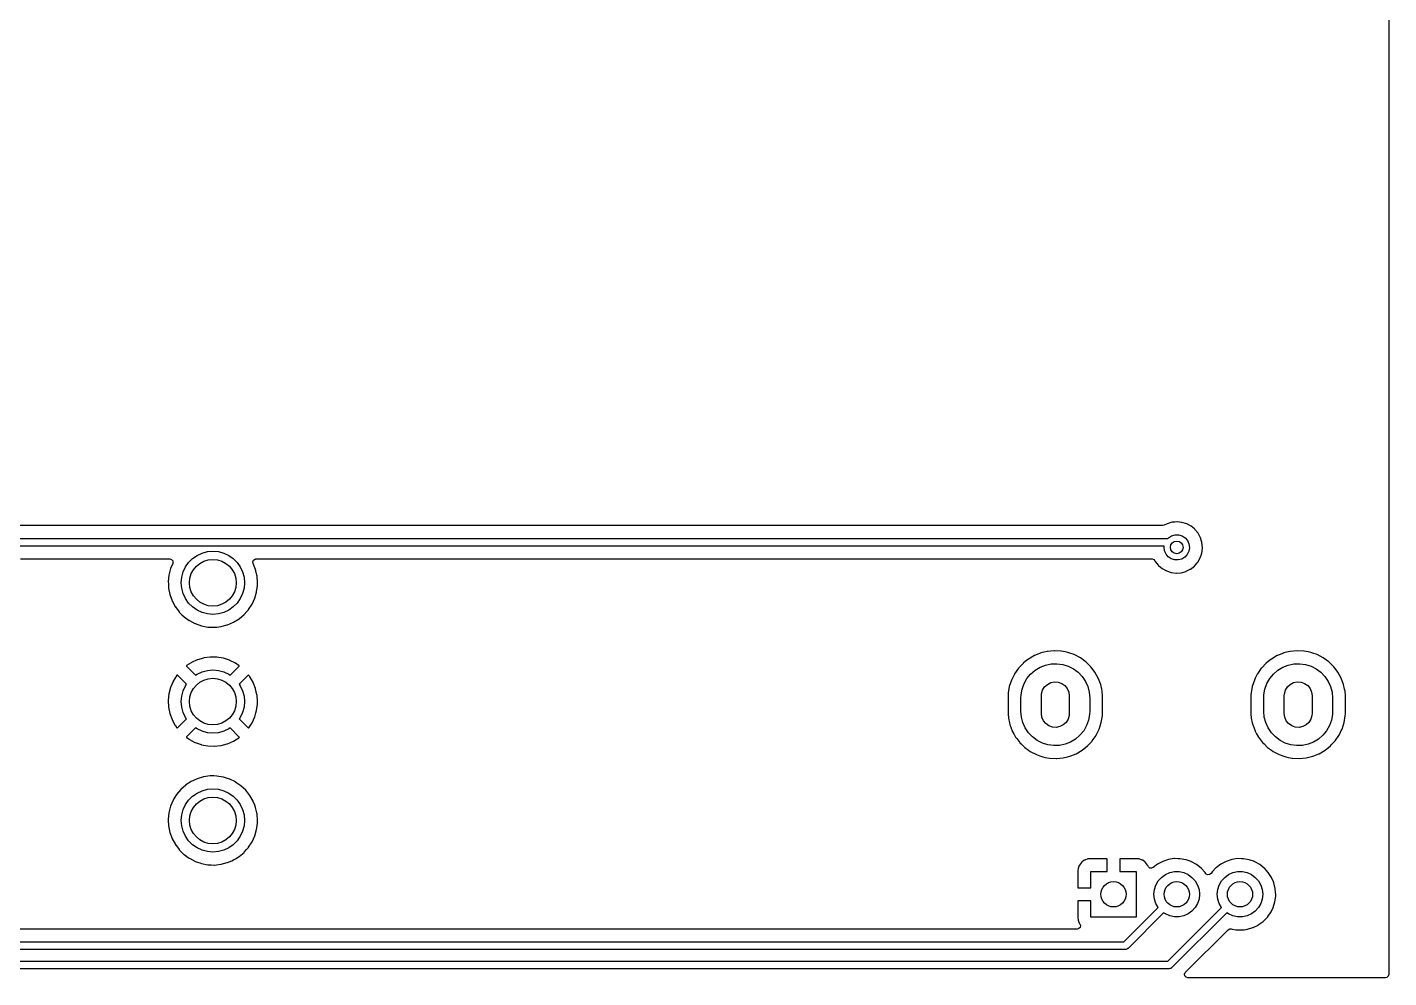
# Model space of a CAD drawing. Extents: x 64 to 233, y -134 to -59.
# Drawn here: x 179.4 to 233.2, y -134.1 to -96.5 of the extents above; entities that cross this region are included whole.
import ezdxf

# ---------------------------------------------------------------- set-up
doc = ezdxf.new("R2010")
doc.units = 0
doc.layers.add('BLACK', color=7, linetype='CONTINUOUS')

msp = doc.modelspace()

# ---------------------------------------------------------------- linework, layer by layer
at = {"layer": 'BLACK', "linetype": 'CONTINUOUS'}
for p, q in [((233.171, -59.0545), (233.171, -133.986)), ((224.231, -116.232), (178.848, -116.232)), ((224.289, -116.218), (224.231, -116.232)), ((224.405, -116.157), (224.289, -116.218)), ((224.41, -116.154), (224.405, -116.157)), ((224.452, -116.142), (224.41, -116.154)), ((224.594, -116.1), (224.452, -116.142)), ((224.6, -116.099), (224.594, -116.1)), ((224.594, -116.1), (224.594, -116.1)), ((224.606, -116.098), (224.6, -116.099)), ((224.715, -116.088), (224.606, -116.098)), ((224.606, -116.098), (224.606, -116.098)), ((224.797, -116.081), (224.715, -116.088)), ((224.803, -116.081), (224.797, -116.081)), ((224.988, -116.101), (224.803, -116.081)), ((224.803, -116.081), (224.803, -116.081)), ((224.994, -116.101), (224.988, -116.101)), ((224.988, -116.101), (224.988, -116.101)), ((225.183, -116.16), (224.994, -116.101)), ((225.357, -116.254), (225.183, -116.16)), ((178.766, -116.74), (224.442, -116.74)), ((224.442, -116.74), (224.466, -116.713)), ((224.466, -116.713), (224.586, -116.638)), ((224.586, -116.638), (224.722, -116.599)), ((224.722, -116.599), (224.864, -116.599)), ((224.864, -116.599), (225, -116.64)), ((225, -116.64), (225.119, -116.717)), ((225.119, -116.717), (225.211, -116.825)), ((225.361, -116.258), (225.357, -116.254)), ((225.487, -116.362), (225.361, -116.258)), ((225.361, -116.258), (225.361, -116.258)), ((225.509, -116.38), (225.487, -116.362)), ((225.513, -116.385), (225.509, -116.38)), ((225.536, -116.413), (225.513, -116.385)), ((225.513, -116.385), (225.513, -116.385)), ((225.634, -116.533), (225.536, -116.413)), ((225.727, -116.708), (225.634, -116.533)), ((225.755, -116.802), (225.727, -116.708)), ((224.297, -117.04), (178.828, -117.04)), ((186.065, -117.407), (186.262, -117.315)), ((186.262, -117.315), (186.473, -117.259)), ((186.473, -117.259), (186.69, -117.24)), ((186.69, -117.24), (186.907, -117.259)), ((186.907, -117.259), (187.118, -117.315)), ((187.118, -117.315), (187.315, -117.407)), ((224.29, -117.088), (224.297, -117.04)), ((224.308, -117.228), (224.29, -117.088)), ((224.366, -117.358), (224.308, -117.228)), ((225.266, -117.246), (225.205, -117.374)), ((225.211, -116.825), (225.27, -116.954)), ((225.29, -117.106), (225.266, -117.246)), ((225.27, -116.954), (225.29, -117.094)), ((225.29, -117.094), (225.29, -117.106)), ((225.716, -117.506), (225.778, -117.319)), ((225.781, -116.887), (225.755, -116.802)), ((225.778, -117.319), (225.803, -117.122)), ((225.784, -116.897), (225.781, -116.887)), ((225.803, -117.094), (225.784, -116.897)), ((225.803, -117.122), (225.803, -117.094)), ((179.09, -117.549), (184.988, -117.549)), ((184.988, -117.549), (185.056, -117.569)), ((185.104, -117.724), (185.018, -117.93)), ((185.056, -117.569), (185.103, -117.623)), ((185.103, -117.623), (185.113, -117.693)), ((185.113, -117.693), (185.104, -117.724)), ((185.607, -117.865), (185.732, -117.687)), ((185.732, -117.687), (185.887, -117.532)), ((185.887, -117.532), (186.065, -117.407)), ((187.315, -117.407), (187.493, -117.532)), ((187.493, -117.532), (187.648, -117.687)), ((187.648, -117.687), (187.773, -117.865)), ((188.269, -117.659), (188.298, -117.594)), ((188.28, -117.729), (188.269, -117.659)), ((188.282, -117.731), (188.28, -117.729)), ((188.283, -117.735), (188.282, -117.731)), ((188.373, -117.966), (188.283, -117.735)), ((188.283, -117.735), (188.283, -117.735)), ((188.298, -117.594), (188.357, -117.555)), ((188.357, -117.555), (188.394, -117.549)), ((188.394, -117.549), (223.813, -117.549)), ((223.813, -117.549), (223.881, -117.569)), ((223.881, -117.569), (223.925, -117.617)), ((223.925, -117.617), (223.938, -117.643)), ((223.938, -117.643), (224.061, -117.798)), ((224.061, -117.798), (224.066, -117.802)), ((224.066, -117.802), (224.066, -117.802)), ((224.066, -117.802), (224.142, -117.867)), ((224.457, -117.467), (224.366, -117.358)), ((224.575, -117.545), (224.457, -117.467)), ((224.71, -117.588), (224.575, -117.545)), ((224.852, -117.59), (224.71, -117.588)), ((224.989, -117.553), (224.852, -117.59)), ((225.109, -117.479), (224.989, -117.553)), ((225.205, -117.374), (225.109, -117.479)), ((225.333, -117.95), (225.489, -117.828)), ((225.489, -117.828), (225.6, -117.699)), ((225.6, -117.699), (225.614, -117.683)), ((225.614, -117.683), (225.618, -117.678)), ((225.614, -117.683), (225.614, -117.683)), ((225.618, -117.678), (225.716, -117.506)), ((184.953, -118.184), (184.927, -118.444)), ((185.018, -117.93), (184.953, -118.184)), ((185.44, -118.49), (185.459, -118.273)), ((185.459, -118.273), (185.515, -118.062)), ((185.515, -118.062), (185.607, -117.865)), ((187.773, -117.865), (187.865, -118.062)), ((187.865, -118.062), (187.921, -118.273)), ((187.921, -118.273), (187.94, -118.49)), ((188.376, -117.974), (188.373, -117.966)), ((188.387, -118.02), (188.376, -117.974)), ((188.425, -118.189), (188.387, -118.02)), ((188.434, -118.229), (188.425, -118.189)), ((188.434, -118.234), (188.434, -118.229)), ((188.453, -118.48), (188.434, -118.234)), ((188.434, -118.234), (188.434, -118.234)), ((224.142, -117.867), (224.212, -117.926)), ((224.212, -117.926), (224.384, -118.023)), ((224.384, -118.023), (224.572, -118.084)), ((224.572, -118.084), (224.769, -118.107)), ((224.769, -118.107), (224.775, -118.107)), ((224.775, -118.107), (224.96, -118.092)), ((224.775, -118.107), (224.775, -118.107)), ((224.96, -118.092), (224.96, -118.092)), ((224.96, -118.092), (224.966, -118.092)), ((224.966, -118.092), (225.156, -118.039)), ((225.156, -118.039), (225.162, -118.036)), ((225.162, -118.036), (225.327, -117.952)), ((225.162, -118.036), (225.162, -118.036)), ((225.327, -117.952), (225.333, -117.95)), ((225.327, -117.952), (225.327, -117.952)), ((184.927, -118.444), (184.927, -118.449)), ((184.927, -118.449), (184.927, -118.449)), ((184.927, -118.449), (184.932, -118.536)), ((184.932, -118.536), (184.94, -118.705)), ((184.94, -118.705), (184.991, -118.961)), ((185.459, -118.707), (185.44, -118.49)), ((185.515, -118.918), (185.459, -118.707)), ((185.607, -119.115), (185.515, -118.918)), ((187.865, -118.918), (187.773, -119.115)), ((187.921, -118.707), (187.865, -118.918)), ((187.94, -118.49), (187.921, -118.707)), ((188.347, -119.093), (188.411, -118.866)), ((188.411, -118.866), (188.417, -118.846)), ((188.417, -118.846), (188.418, -118.842)), ((188.417, -118.846), (188.417, -118.846)), ((188.418, -118.842), (188.435, -118.709)), ((188.435, -118.709), (188.451, -118.585)), ((188.451, -118.579), (188.453, -118.493)), ((188.451, -118.582), (188.451, -118.579)), ((188.451, -118.585), (188.451, -118.582)), ((188.451, -118.585), (188.451, -118.585)), ((188.453, -118.49), (188.453, -118.48)), ((188.453, -118.493), (188.453, -118.49)), ((184.991, -118.961), (185.079, -119.207)), ((185.079, -119.207), (185.081, -119.211)), ((185.081, -119.211), (185.187, -119.409)), ((185.187, -119.409), (185.203, -119.437)), ((185.203, -119.437), (185.206, -119.441)), ((185.206, -119.441), (185.206, -119.441)), ((185.206, -119.441), (185.356, -119.643)), ((185.732, -119.293), (185.607, -119.115)), ((185.887, -119.448), (185.732, -119.293)), ((186.065, -119.573), (185.887, -119.448)), ((187.493, -119.448), (187.315, -119.573)), ((187.648, -119.293), (187.493, -119.448)), ((187.773, -119.115), (187.648, -119.293)), ((188.098, -119.551), (188.24, -119.331)), ((188.24, -119.331), (188.347, -119.093)), ((185.356, -119.643), (185.356, -119.643)), ((185.356, -119.643), (185.359, -119.647)), ((185.359, -119.647), (185.362, -119.65)), ((185.362, -119.65), (185.362, -119.65)), ((185.362, -119.65), (185.466, -119.753)), ((185.466, -119.753), (185.545, -119.831)), ((185.545, -119.831), (185.549, -119.834)), ((185.549, -119.834), (185.549, -119.834)), ((185.549, -119.834), (185.751, -119.982)), ((185.751, -119.982), (185.756, -119.985)), ((185.756, -119.985), (185.76, -119.988)), ((185.76, -119.988), (185.76, -119.988)), ((185.76, -119.988), (185.983, -120.105)), ((186.262, -119.665), (186.065, -119.573)), ((186.473, -119.721), (186.262, -119.665)), ((186.69, -119.74), (186.473, -119.721)), ((186.907, -119.721), (186.69, -119.74)), ((187.118, -119.665), (186.907, -119.721)), ((187.315, -119.573), (187.118, -119.665)), ((187.504, -120.054), (187.727, -119.917)), ((187.727, -119.917), (187.73, -119.914)), ((187.73, -119.914), (187.922, -119.751)), ((187.73, -119.914), (187.73, -119.914)), ((187.922, -119.751), (187.926, -119.748)), ((187.922, -119.751), (187.922, -119.751)), ((187.926, -119.748), (188.036, -119.623)), ((188.036, -119.623), (188.095, -119.555)), ((188.095, -119.555), (188.098, -119.551)), ((188.095, -119.555), (188.095, -119.555)), ((185.983, -120.105), (185.983, -120.105)), ((185.983, -120.105), (185.987, -120.107)), ((185.987, -120.107), (186.234, -120.193)), ((186.234, -120.193), (186.238, -120.194)), ((186.238, -120.194), (186.486, -120.241)), ((186.486, -120.241), (186.486, -120.241)), ((186.486, -120.241), (186.49, -120.242)), ((186.49, -120.242), (186.621, -120.247)), ((186.621, -120.247), (186.747, -120.252)), ((186.747, -120.252), (186.747, -120.252)), ((186.747, -120.252), (186.752, -120.252)), ((186.752, -120.252), (186.84, -120.243)), ((186.84, -120.243), (187.007, -120.224)), ((187.007, -120.224), (187.007, -120.224)), ((187.007, -120.224), (187.011, -120.224)), ((187.011, -120.224), (187.056, -120.212)), ((187.056, -120.212), (187.26, -120.159)), ((187.26, -120.159), (187.264, -120.157)), ((187.26, -120.159), (187.26, -120.159)), ((187.264, -120.157), (187.504, -120.054)), ((186.068, -121.541), (185.84, -121.646)), ((186.077, -121.537), (186.068, -121.541)), ((186.319, -121.467), (186.077, -121.537)), ((186.328, -121.465), (186.319, -121.467)), ((186.578, -121.431), (186.328, -121.465)), ((186.587, -121.43), (186.578, -121.431)), ((186.839, -121.434), (186.587, -121.43)), ((186.848, -121.435), (186.839, -121.434)), ((187.097, -121.475), (186.848, -121.435)), ((187.106, -121.477), (187.097, -121.475)), ((187.346, -121.554), (187.106, -121.477)), ((187.355, -121.558), (187.346, -121.554)), ((187.581, -121.669), (187.355, -121.558)), ((218.869, -121.554), (218.724, -121.67)), ((218.929, -121.506), (218.869, -121.554)), ((219.163, -121.369), (218.929, -121.506)), ((219.167, -121.367), (219.163, -121.369)), ((219.41, -121.269), (219.167, -121.367)), ((219.414, -121.267), (219.41, -121.269)), ((219.41, -121.269), (219.41, -121.269)), ((219.543, -121.236), (219.414, -121.267)), ((219.673, -121.204), (219.543, -121.236)), ((219.678, -121.203), (219.673, -121.204)), ((219.673, -121.204), (219.673, -121.204)), ((219.947, -121.177), (219.678, -121.203)), ((219.952, -121.177), (219.947, -121.177)), ((220.214, -121.19), (219.952, -121.177)), ((219.952, -121.177), (219.952, -121.177)), ((220.218, -121.19), (220.214, -121.19)), ((220.214, -121.19), (220.214, -121.19)), ((220.223, -121.191), (220.218, -121.19)), ((220.386, -121.224), (220.223, -121.191)), ((220.223, -121.191), (220.223, -121.191)), ((220.484, -121.243), (220.386, -121.224)), ((220.569, -121.273), (220.484, -121.243)), ((220.736, -121.332), (220.569, -121.273)), ((220.74, -121.333), (220.736, -121.332)), ((220.736, -121.332), (220.736, -121.332)), ((220.98, -121.459), (220.74, -121.333)), ((220.984, -121.462), (220.98, -121.459)), ((221.161, -121.591), (220.984, -121.462)), ((221.199, -121.619), (221.161, -121.591)), ((221.227, -121.646), (221.199, -121.619)), ((228.469, -121.554), (228.324, -121.67)), ((228.529, -121.506), (228.469, -121.554)), ((228.763, -121.369), (228.529, -121.506)), ((228.767, -121.367), (228.763, -121.369)), ((229.01, -121.269), (228.767, -121.367)), ((229.014, -121.267), (229.01, -121.269)), ((229.01, -121.269), (229.01, -121.269)), ((229.143, -121.236), (229.014, -121.267)), ((229.273, -121.204), (229.143, -121.236)), ((229.278, -121.203), (229.273, -121.204)), ((229.273, -121.204), (229.273, -121.204)), ((229.547, -121.177), (229.278, -121.203)), ((229.552, -121.177), (229.547, -121.177)), ((229.814, -121.19), (229.552, -121.177)), ((229.552, -121.177), (229.552, -121.177)), ((229.818, -121.19), (229.814, -121.19)), ((229.814, -121.19), (229.814, -121.19)), ((229.823, -121.191), (229.818, -121.19)), ((229.986, -121.224), (229.823, -121.191)), ((229.823, -121.191), (229.823, -121.191)), ((230.084, -121.243), (229.986, -121.224)), ((230.169, -121.273), (230.084, -121.243)), ((230.336, -121.332), (230.169, -121.273)), ((230.34, -121.333), (230.336, -121.332)), ((230.336, -121.332), (230.336, -121.332)), ((230.58, -121.459), (230.34, -121.333)), ((230.584, -121.462), (230.58, -121.459)), ((230.761, -121.591), (230.584, -121.462)), ((230.799, -121.619), (230.761, -121.591)), ((230.827, -121.646), (230.799, -121.619)), ((185.252, -122.17), (185.122, -122.386)), ((185.258, -122.163), (185.252, -122.17)), ((185.268, -122.15), (185.258, -122.163)), ((185.278, -122.143), (185.268, -122.15)), ((185.291, -122.151), (185.278, -122.143)), ((185.648, -122.507), (185.291, -122.151)), ((185.652, -121.768), (185.643, -121.779)), ((185.643, -121.779), (185.648, -121.789)), ((185.648, -121.789), (186.007, -122.148)), ((185.831, -121.651), (185.652, -121.768)), ((185.84, -121.646), (185.831, -121.651)), ((186.007, -122.148), (186.065, -122.107)), ((186.065, -122.107), (186.262, -122.015)), ((186.262, -122.015), (186.473, -121.959)), ((186.473, -121.959), (186.69, -121.94)), ((186.69, -121.94), (186.907, -121.959)), ((186.907, -121.959), (187.118, -122.015)), ((187.118, -122.015), (187.315, -122.107)), ((187.315, -122.107), (187.373, -122.148)), ((187.373, -122.148), (187.728, -121.792)), ((187.589, -121.674), (187.581, -121.669)), ((187.725, -121.769), (187.589, -121.674)), ((187.735, -121.781), (187.725, -121.769)), ((187.728, -121.792), (187.735, -121.781)), ((188.088, -122.151), (187.732, -122.507)), ((188.099, -122.145), (188.088, -122.151)), ((188.111, -122.153), (188.099, -122.145)), ((188.149, -122.201), (188.111, -122.153)), ((218.375, -122.1), (218.293, -122.265)), ((218.377, -122.096), (218.375, -122.1)), ((218.375, -122.1), (218.375, -122.1)), ((218.532, -121.874), (218.377, -122.096)), ((218.549, -121.855), (218.532, -121.874)), ((218.714, -121.679), (218.549, -121.855)), ((218.717, -121.675), (218.714, -121.679)), ((218.724, -121.67), (218.717, -121.675)), ((218.869, -122.28), (219.015, -122.102)), ((219.015, -122.102), (219.189, -121.951)), ((219.189, -121.951), (219.385, -121.832)), ((219.385, -121.832), (219.599, -121.747)), ((219.599, -121.747), (219.824, -121.7)), ((219.824, -121.7), (220.054, -121.692)), ((220.054, -121.692), (220.282, -121.722)), ((220.282, -121.722), (220.502, -121.79)), ((220.502, -121.79), (220.707, -121.894)), ((220.707, -121.894), (220.891, -122.031)), ((220.891, -122.031), (221.05, -122.198)), ((221.374, -121.79), (221.227, -121.646)), ((221.393, -121.809), (221.374, -121.79)), ((221.396, -121.812), (221.393, -121.809)), ((221.451, -121.885), (221.396, -121.812)), ((221.396, -121.812), (221.396, -121.812)), ((221.558, -122.024), (221.451, -121.885)), ((221.689, -122.261), (221.558, -122.024)), ((227.975, -122.1), (227.893, -122.265)), ((227.977, -122.096), (227.975, -122.1)), ((227.975, -122.1), (227.975, -122.1)), ((228.132, -121.874), (227.977, -122.096)), ((228.149, -121.855), (228.132, -121.874)), ((228.314, -121.679), (228.149, -121.855)), ((228.317, -121.675), (228.314, -121.679)), ((228.324, -121.67), (228.317, -121.675)), ((228.469, -122.28), (228.615, -122.102)), ((228.615, -122.102), (228.789, -121.951)), ((228.789, -121.951), (228.985, -121.832)), ((228.985, -121.832), (229.199, -121.747)), ((229.199, -121.747), (229.424, -121.7)), ((229.424, -121.7), (229.654, -121.692)), ((229.654, -121.692), (229.882, -121.722)), ((229.882, -121.722), (230.102, -121.79)), ((230.102, -121.79), (230.307, -121.894)), ((230.307, -121.894), (230.491, -122.031)), ((230.491, -122.031), (230.65, -122.198)), ((230.974, -121.79), (230.827, -121.646)), ((230.993, -121.809), (230.974, -121.79)), ((230.996, -121.812), (230.993, -121.809)), ((231.051, -121.885), (230.996, -121.812)), ((230.996, -121.812), (230.996, -121.812)), ((231.158, -122.024), (231.051, -121.885)), ((231.289, -122.261), (231.158, -122.024)), ((185.017, -122.635), (184.955, -122.879)), ((185.02, -122.626), (185.017, -122.635)), ((185.117, -122.394), (185.02, -122.626)), ((185.122, -122.386), (185.117, -122.394)), ((185.515, -122.762), (185.607, -122.565)), ((185.607, -122.565), (185.648, -122.507)), ((187.732, -122.507), (187.773, -122.565)), ((187.773, -122.565), (187.865, -122.762)), ((188.154, -122.208), (188.149, -122.201)), ((188.279, -122.427), (188.154, -122.208)), ((188.283, -122.435), (188.279, -122.427)), ((188.374, -122.67), (188.283, -122.435)), ((188.377, -122.679), (188.374, -122.67)), ((188.433, -122.925), (188.377, -122.679)), ((218.171, -122.601), (218.132, -122.826)), ((218.172, -122.597), (218.171, -122.601)), ((218.171, -122.601), (218.171, -122.601)), ((218.257, -122.339), (218.172, -122.597)), ((218.293, -122.265), (218.257, -122.339)), ((218.636, -122.922), (218.677, -122.696)), ((218.677, -122.696), (218.755, -122.48)), ((218.755, -122.48), (218.869, -122.28)), ((219.488, -122.736), (219.566, -122.609)), ((219.566, -122.609), (219.676, -122.508)), ((219.676, -122.508), (219.809, -122.441)), ((219.809, -122.441), (219.955, -122.411)), ((219.955, -122.411), (220.104, -122.422)), ((220.104, -122.422), (220.245, -122.473)), ((220.245, -122.473), (220.367, -122.559)), ((220.367, -122.559), (220.46, -122.675)), ((220.46, -122.675), (220.52, -122.812)), ((221.05, -122.198), (221.178, -122.389)), ((221.178, -122.389), (221.273, -122.598)), ((221.273, -122.598), (221.331, -122.821)), ((221.785, -122.515), (221.689, -122.261)), ((221.786, -122.519), (221.785, -122.515)), ((221.825, -122.694), (221.786, -122.519)), ((221.786, -122.519), (221.786, -122.519)), ((221.844, -122.78), (221.825, -122.694)), ((227.771, -122.601), (227.732, -122.826)), ((227.772, -122.597), (227.771, -122.601)), ((227.771, -122.601), (227.771, -122.601)), ((227.857, -122.339), (227.772, -122.597)), ((227.893, -122.265), (227.857, -122.339)), ((228.236, -122.922), (228.277, -122.696)), ((228.277, -122.696), (228.355, -122.48)), ((228.355, -122.48), (228.469, -122.28)), ((229.088, -122.736), (229.166, -122.609)), ((229.166, -122.609), (229.276, -122.508)), ((229.276, -122.508), (229.409, -122.441)), ((229.409, -122.441), (229.555, -122.411)), ((229.555, -122.411), (229.704, -122.422)), ((229.704, -122.422), (229.845, -122.473)), ((229.845, -122.473), (229.967, -122.559)), ((229.967, -122.559), (230.06, -122.675)), ((230.06, -122.675), (230.12, -122.812)), ((230.65, -122.198), (230.778, -122.389)), ((230.778, -122.389), (230.873, -122.598)), ((230.873, -122.598), (230.931, -122.821)), ((231.385, -122.515), (231.289, -122.261)), ((231.386, -122.519), (231.385, -122.515)), ((231.425, -122.694), (231.386, -122.519)), ((231.386, -122.519), (231.386, -122.519)), ((231.444, -122.78), (231.425, -122.694)), ((184.953, -122.889), (184.928, -123.139)), ((184.928, -123.139), (184.928, -123.149)), ((184.928, -123.149), (184.94, -123.4)), ((184.955, -122.879), (184.953, -122.889)), ((185.44, -123.19), (185.459, -122.973)), ((185.459, -123.407), (185.44, -123.19)), ((185.459, -122.973), (185.515, -122.762)), ((187.865, -122.762), (187.921, -122.973)), ((187.921, -122.973), (187.94, -123.19)), ((187.94, -123.19), (187.921, -123.407)), ((188.434, -122.934), (188.433, -122.925)), ((188.453, -123.187), (188.434, -122.934)), ((188.451, -123.279), (188.453, -123.193)), ((188.453, -123.193), (188.453, -123.187)), ((218.124, -122.898), (218.121, -122.95)), ((218.121, -122.95), (218.121, -123.639)), ((218.126, -122.868), (218.124, -122.898)), ((218.132, -122.826), (218.126, -122.864)), ((218.126, -122.864), (218.126, -122.868)), ((218.63, -123.05), (218.636, -122.922)), ((218.63, -123.57), (218.63, -123.05)), ((219.44, -122.96), (219.446, -122.88)), ((219.44, -123.66), (219.44, -122.96)), ((219.446, -122.88), (219.488, -122.736)), ((220.52, -122.812), (220.54, -122.96)), ((220.54, -122.96), (220.54, -123.66)), ((221.331, -122.821), (221.35, -123.05)), ((221.35, -123.05), (221.35, -123.57)), ((221.844, -122.784), (221.844, -122.78)), ((221.856, -122.951), (221.844, -122.784)), ((221.858, -122.981), (221.856, -122.951)), ((221.858, -123.67), (221.858, -122.981)), ((227.724, -122.898), (227.721, -122.95)), ((227.721, -122.95), (227.721, -123.639)), ((227.726, -122.868), (227.724, -122.898)), ((227.732, -122.826), (227.726, -122.864)), ((227.726, -122.864), (227.726, -122.868)), ((228.23, -123.05), (228.236, -122.922)), ((228.23, -123.57), (228.23, -123.05)), ((229.04, -122.96), (229.046, -122.88)), ((229.04, -123.66), (229.04, -122.96)), ((229.046, -122.88), (229.088, -122.736)), ((230.12, -122.812), (230.14, -122.96)), ((230.14, -122.96), (230.14, -123.66)), ((230.931, -122.821), (230.95, -123.05)), ((230.95, -123.05), (230.95, -123.57)), ((231.444, -122.784), (231.444, -122.78)), ((231.456, -122.951), (231.444, -122.784)), ((231.458, -122.981), (231.456, -122.951)), ((231.458, -123.67), (231.458, -122.981)), ((184.94, -123.4), (184.941, -123.409)), ((184.941, -123.409), (184.99, -123.657)), ((184.99, -123.657), (184.993, -123.666)), ((184.993, -123.666), (185.078, -123.903)), ((185.515, -123.618), (185.459, -123.407)), ((185.607, -123.815), (185.515, -123.618)), ((187.865, -123.618), (187.773, -123.815)), ((187.921, -123.407), (187.865, -123.618)), ((188.348, -123.788), (188.39, -123.639)), ((188.39, -123.639), (188.416, -123.546)), ((188.416, -123.546), (188.418, -123.537)), ((188.418, -123.537), (188.45, -123.285)), ((188.45, -123.285), (188.451, -123.279)), ((218.121, -123.639), (218.122, -123.641)), ((218.122, -123.641), (218.124, -123.674)), ((218.122, -123.641), (218.122, -123.641)), ((218.124, -123.674), (218.136, -123.84)), ((218.649, -123.799), (218.63, -123.57)), ((219.46, -123.808), (219.44, -123.66)), ((220.534, -123.74), (220.492, -123.884)), ((220.54, -123.66), (220.534, -123.74)), ((221.344, -123.698), (221.303, -123.924)), ((221.35, -123.57), (221.344, -123.698)), ((221.808, -124.023), (221.854, -123.756)), ((221.854, -123.756), (221.858, -123.67)), ((227.721, -123.639), (227.722, -123.641)), ((227.722, -123.641), (227.724, -123.674)), ((227.722, -123.641), (227.722, -123.641)), ((227.724, -123.674), (227.736, -123.84)), ((228.249, -123.799), (228.23, -123.57)), ((229.06, -123.808), (229.04, -123.66)), ((230.134, -123.74), (230.092, -123.884)), ((230.14, -123.66), (230.134, -123.74)), ((230.944, -123.698), (230.903, -123.924)), ((230.95, -123.57), (230.944, -123.698)), ((231.408, -124.023), (231.454, -123.756)), ((231.454, -123.756), (231.458, -123.67)), ((185.078, -123.903), (185.082, -123.911)), ((185.082, -123.911), (185.201, -124.133)), ((185.201, -124.133), (185.206, -124.141)), ((185.206, -124.141), (185.269, -124.226)), ((185.269, -124.226), (185.281, -124.234)), ((185.281, -124.234), (185.293, -124.228)), ((185.293, -124.228), (185.648, -123.873)), ((185.648, -123.873), (185.607, -123.815)), ((186.007, -124.232), (185.652, -124.587)), ((186.065, -124.273), (186.007, -124.232)), ((186.262, -124.365), (186.065, -124.273)), ((187.315, -124.273), (187.118, -124.365)), ((187.373, -124.232), (187.315, -124.273)), ((187.731, -124.591), (187.373, -124.232)), ((187.773, -123.815), (187.732, -123.873)), ((187.732, -123.873), (188.09, -124.231)), ((188.09, -124.231), (188.102, -124.237)), ((188.102, -124.237), (188.111, -124.231)), ((188.111, -124.231), (188.237, -124.035)), ((188.237, -124.035), (188.241, -124.027)), ((188.241, -124.027), (188.345, -123.797)), ((188.345, -123.797), (188.348, -123.788)), ((218.136, -123.84), (218.137, -123.845)), ((218.137, -123.845), (218.137, -123.845)), ((218.137, -123.845), (218.177, -124.027)), ((218.177, -124.027), (218.195, -124.105)), ((218.195, -124.105), (218.205, -124.133)), ((218.205, -124.133), (218.288, -124.352)), ((218.707, -124.022), (218.649, -123.799)), ((218.802, -124.231), (218.707, -124.022)), ((218.93, -124.422), (218.802, -124.231)), ((219.52, -123.945), (219.46, -123.808)), ((219.613, -124.061), (219.52, -123.945)), ((219.735, -124.147), (219.613, -124.061)), ((219.876, -124.198), (219.735, -124.147)), ((220.025, -124.209), (219.876, -124.198)), ((220.171, -124.179), (220.025, -124.209)), ((220.304, -124.112), (220.171, -124.179)), ((220.414, -124.011), (220.304, -124.112)), ((220.492, -123.884), (220.414, -124.011)), ((221.225, -124.14), (221.111, -124.34)), ((221.303, -123.924), (221.225, -124.14)), ((221.605, -124.52), (221.721, -124.285)), ((221.721, -124.285), (221.723, -124.281)), ((221.721, -124.285), (221.721, -124.285)), ((221.723, -124.281), (221.808, -124.023)), ((227.736, -123.84), (227.737, -123.845)), ((227.737, -123.845), (227.737, -123.845)), ((227.737, -123.845), (227.777, -124.027)), ((227.777, -124.027), (227.795, -124.105)), ((227.795, -124.105), (227.805, -124.133)), ((227.805, -124.133), (227.888, -124.352)), ((228.307, -124.022), (228.249, -123.799)), ((228.402, -124.231), (228.307, -124.022)), ((228.53, -124.422), (228.402, -124.231)), ((229.12, -123.945), (229.06, -123.808)), ((229.213, -124.061), (229.12, -123.945)), ((229.335, -124.147), (229.213, -124.061)), ((229.476, -124.198), (229.335, -124.147)), ((229.625, -124.209), (229.476, -124.198)), ((229.771, -124.179), (229.625, -124.209)), ((229.904, -124.112), (229.771, -124.179)), ((230.014, -124.011), (229.904, -124.112)), ((230.092, -123.884), (230.014, -124.011)), ((230.825, -124.14), (230.711, -124.34)), ((230.903, -123.924), (230.825, -124.14)), ((231.205, -124.52), (231.321, -124.285)), ((231.321, -124.285), (231.323, -124.281)), ((231.321, -124.285), (231.321, -124.285)), ((231.323, -124.281), (231.408, -124.023)), ((185.652, -124.587), (185.646, -124.599)), ((185.646, -124.599), (185.654, -124.611)), ((185.654, -124.611), (185.752, -124.682)), ((185.752, -124.682), (185.76, -124.687)), ((185.76, -124.687), (185.983, -124.805)), ((185.983, -124.805), (185.991, -124.808)), ((185.991, -124.808), (186.229, -124.891)), ((186.473, -124.421), (186.262, -124.365)), ((186.69, -124.44), (186.473, -124.421)), ((186.907, -124.421), (186.69, -124.44)), ((187.118, -124.365), (186.907, -124.421)), ((187.016, -124.922), (187.259, -124.858)), ((187.259, -124.858), (187.268, -124.855)), ((187.268, -124.855), (187.5, -124.756)), ((187.5, -124.756), (187.508, -124.751)), ((187.508, -124.751), (187.722, -124.619)), ((187.722, -124.619), (187.729, -124.614)), ((187.729, -124.614), (187.738, -124.601)), ((187.738, -124.601), (187.731, -124.591)), ((218.288, -124.352), (218.291, -124.359)), ((218.291, -124.359), (218.346, -124.459)), ((218.346, -124.459), (218.419, -124.591)), ((218.419, -124.591), (218.422, -124.596)), ((218.422, -124.596), (218.463, -124.649)), ((218.463, -124.649), (218.581, -124.804)), ((218.581, -124.804), (218.587, -124.811)), ((218.587, -124.811), (218.59, -124.815)), ((218.59, -124.815), (218.59, -124.815)), ((218.59, -124.815), (218.642, -124.865)), ((219.089, -124.589), (218.93, -124.422)), ((219.273, -124.726), (219.089, -124.589)), ((219.478, -124.83), (219.273, -124.726)), ((219.698, -124.898), (219.478, -124.83)), ((220.595, -124.788), (220.381, -124.873)), ((220.791, -124.669), (220.595, -124.788)), ((220.965, -124.518), (220.791, -124.669)), ((221.111, -124.34), (220.965, -124.518)), ((221.313, -124.891), (221.445, -124.75)), ((221.445, -124.75), (221.448, -124.746)), ((221.445, -124.75), (221.445, -124.75)), ((221.448, -124.746), (221.603, -124.524)), ((221.603, -124.524), (221.605, -124.52)), ((227.888, -124.352), (227.891, -124.359)), ((227.891, -124.359), (227.946, -124.459)), ((227.946, -124.459), (228.019, -124.591)), ((228.019, -124.591), (228.022, -124.596)), ((228.022, -124.596), (228.063, -124.649)), ((228.063, -124.649), (228.181, -124.804)), ((228.181, -124.804), (228.187, -124.811)), ((228.187, -124.811), (228.19, -124.815)), ((228.19, -124.815), (228.19, -124.815)), ((228.19, -124.815), (228.242, -124.865)), ((228.689, -124.589), (228.53, -124.422)), ((228.873, -124.726), (228.689, -124.589)), ((229.078, -124.83), (228.873, -124.726)), ((229.298, -124.898), (229.078, -124.83)), ((230.195, -124.788), (229.981, -124.873)), ((230.391, -124.669), (230.195, -124.788)), ((230.565, -124.518), (230.391, -124.669)), ((230.711, -124.34), (230.565, -124.518)), ((230.913, -124.891), (231.045, -124.75)), ((231.045, -124.75), (231.048, -124.746)), ((231.045, -124.75), (231.045, -124.75)), ((231.048, -124.746), (231.203, -124.524)), ((231.203, -124.524), (231.205, -124.52)), ((186.229, -124.891), (186.238, -124.894)), ((186.238, -124.894), (186.486, -124.941)), ((186.486, -124.941), (186.495, -124.942)), ((186.495, -124.942), (186.747, -124.952)), ((186.747, -124.952), (186.756, -124.951)), ((186.756, -124.951), (187.007, -124.924)), ((187.007, -124.924), (187.016, -124.922)), ((218.642, -124.865), (218.781, -125.001)), ((218.781, -125.001), (218.784, -125.004)), ((218.784, -125.004), (218.784, -125.004)), ((218.784, -125.004), (218.932, -125.111)), ((218.932, -125.111), (219, -125.161)), ((219, -125.161), (219.24, -125.287)), ((219.24, -125.287), (219.244, -125.288)), ((219.244, -125.288), (219.244, -125.288)), ((219.244, -125.288), (219.377, -125.335)), ((219.377, -125.335), (219.496, -125.377)), ((219.496, -125.377), (219.594, -125.396)), ((219.594, -125.396), (219.757, -125.429)), ((219.926, -124.928), (219.698, -124.898)), ((220.156, -124.92), (219.926, -124.928)), ((220.381, -124.873), (220.156, -124.92)), ((220.307, -125.416), (220.467, -125.377)), ((220.467, -125.377), (220.566, -125.353)), ((220.566, -125.353), (220.603, -125.338)), ((220.603, -125.338), (220.813, -125.253)), ((220.813, -125.253), (220.817, -125.251)), ((220.813, -125.253), (220.813, -125.253)), ((220.817, -125.251), (221.051, -125.114)), ((221.051, -125.114), (221.263, -124.945)), ((221.263, -124.945), (221.313, -124.891)), ((228.242, -124.865), (228.381, -125.001)), ((228.381, -125.001), (228.384, -125.004)), ((228.384, -125.004), (228.384, -125.004)), ((228.384, -125.004), (228.532, -125.111)), ((228.532, -125.111), (228.6, -125.161)), ((228.6, -125.161), (228.84, -125.287)), ((228.84, -125.287), (228.844, -125.288)), ((228.844, -125.288), (228.844, -125.288)), ((228.844, -125.288), (228.977, -125.335)), ((228.977, -125.335), (229.096, -125.377)), ((229.096, -125.377), (229.194, -125.396)), ((229.194, -125.396), (229.357, -125.429)), ((229.526, -124.928), (229.298, -124.898)), ((229.756, -124.92), (229.526, -124.928)), ((229.981, -124.873), (229.756, -124.92)), ((229.907, -125.416), (230.067, -125.377)), ((230.067, -125.377), (230.166, -125.353)), ((230.166, -125.353), (230.203, -125.338)), ((230.203, -125.338), (230.413, -125.253)), ((230.413, -125.253), (230.417, -125.251)), ((230.413, -125.253), (230.413, -125.253)), ((230.417, -125.251), (230.651, -125.114)), ((230.651, -125.114), (230.863, -124.945)), ((230.863, -124.945), (230.913, -124.891)), ((219.757, -125.429), (219.757, -125.429)), ((219.757, -125.429), (219.762, -125.43)), ((219.762, -125.43), (219.766, -125.43)), ((219.766, -125.43), (219.766, -125.43)), ((219.766, -125.43), (220.028, -125.443)), ((220.028, -125.443), (220.028, -125.443)), ((220.028, -125.443), (220.033, -125.443)), ((220.033, -125.443), (220.302, -125.417)), ((220.302, -125.417), (220.307, -125.416)), ((220.307, -125.416), (220.307, -125.416)), ((229.357, -125.429), (229.357, -125.429)), ((229.357, -125.429), (229.362, -125.43)), ((229.362, -125.43), (229.366, -125.43)), ((229.366, -125.43), (229.366, -125.43)), ((229.366, -125.43), (229.628, -125.443)), ((229.628, -125.443), (229.628, -125.443)), ((229.628, -125.443), (229.633, -125.443)), ((229.633, -125.443), (229.902, -125.417)), ((229.902, -125.417), (229.907, -125.416)), ((229.907, -125.416), (229.907, -125.416)), ((185.796, -126.373), (185.62, -126.488)), ((185.835, -126.348), (185.796, -126.373)), ((186.036, -126.255), (185.835, -126.348)), ((186.068, -126.24), (186.036, -126.255)), ((186.072, -126.238), (186.068, -126.24)), ((186.068, -126.24), (186.068, -126.24)), ((186.323, -126.165), (186.072, -126.238)), ((186.582, -126.13), (186.323, -126.165)), ((186.587, -126.13), (186.582, -126.13)), ((186.73, -126.132), (186.587, -126.13)), ((186.587, -126.13), (186.587, -126.13)), ((186.844, -126.133), (186.73, -126.132)), ((187.102, -126.175), (186.844, -126.133)), ((187.106, -126.177), (187.102, -126.175)), ((187.304, -126.24), (187.106, -126.177)), ((187.351, -126.255), (187.304, -126.24)), ((187.355, -126.257), (187.351, -126.255)), ((187.581, -126.369), (187.355, -126.257)), ((187.355, -126.257), (187.355, -126.257)), ((187.585, -126.371), (187.581, -126.369)), ((187.589, -126.373), (187.585, -126.371)), ((187.642, -126.41), (187.589, -126.373)), ((187.589, -126.373), (187.589, -126.373)), ((187.8, -126.52), (187.642, -126.41)), ((185.252, -126.87), (185.126, -127.078)), ((185.254, -126.866), (185.252, -126.87)), ((185.421, -126.665), (185.254, -126.866)), ((185.616, -126.491), (185.421, -126.665)), ((185.62, -126.488), (185.616, -126.491)), ((185.62, -126.488), (185.62, -126.488)), ((185.732, -127.087), (185.887, -126.932)), ((185.887, -126.932), (186.065, -126.807)), ((186.065, -126.807), (186.262, -126.715)), ((186.262, -126.715), (186.473, -126.659)), ((186.473, -126.659), (186.69, -126.64)), ((186.69, -126.64), (186.907, -126.659)), ((186.907, -126.659), (187.118, -126.715)), ((187.118, -126.715), (187.315, -126.807)), ((187.315, -126.807), (187.493, -126.932)), ((187.493, -126.932), (187.648, -127.087)), ((187.99, -126.699), (187.8, -126.52)), ((188.152, -126.904), (187.99, -126.699)), ((188.282, -127.131), (188.152, -126.904)), ((185.018, -127.33), (184.953, -127.584)), ((185.119, -127.089), (185.018, -127.33)), ((185.126, -127.078), (185.119, -127.089)), ((185.459, -127.673), (185.515, -127.462)), ((185.515, -127.462), (185.607, -127.265)), ((185.607, -127.265), (185.732, -127.087)), ((187.648, -127.087), (187.773, -127.265)), ((187.773, -127.265), (187.865, -127.462)), ((187.865, -127.462), (187.921, -127.673)), ((188.283, -127.135), (188.282, -127.131)), ((188.342, -127.285), (188.283, -127.135)), ((188.283, -127.135), (188.283, -127.135)), ((188.376, -127.374), (188.342, -127.285)), ((188.377, -127.379), (188.376, -127.374)), ((188.426, -127.593), (188.377, -127.379)), ((184.953, -127.584), (184.927, -127.844)), ((184.927, -127.844), (184.927, -127.849)), ((184.927, -127.849), (184.929, -127.878)), ((184.927, -127.849), (184.927, -127.849)), ((184.929, -127.878), (184.94, -128.105)), ((185.44, -127.89), (185.459, -127.673)), ((185.459, -128.107), (185.44, -127.89)), ((187.921, -127.673), (187.94, -127.89)), ((187.94, -127.89), (187.921, -128.107)), ((188.434, -127.629), (188.426, -127.593)), ((188.434, -127.634), (188.434, -127.629)), ((188.453, -127.887), (188.434, -127.634)), ((188.434, -127.634), (188.434, -127.634)), ((188.435, -128.109), (188.451, -127.985)), ((188.451, -127.978), (188.453, -127.893)), ((188.451, -127.982), (188.451, -127.978)), ((188.451, -127.985), (188.451, -127.982)), ((188.451, -127.985), (188.451, -127.985)), ((188.453, -127.89), (188.453, -127.887)), ((188.453, -127.893), (188.453, -127.89)), ((184.94, -128.105), (184.991, -128.361)), ((184.991, -128.361), (185.079, -128.607)), ((185.079, -128.607), (185.081, -128.611)), ((185.081, -128.611), (185.194, -128.821)), ((185.515, -128.318), (185.459, -128.107)), ((185.607, -128.515), (185.515, -128.318)), ((185.732, -128.693), (185.607, -128.515)), ((187.773, -128.515), (187.648, -128.693)), ((187.865, -128.318), (187.773, -128.515)), ((187.921, -128.107), (187.865, -128.318)), ((188.24, -128.731), (188.347, -128.493)), ((188.347, -128.493), (188.418, -128.242)), ((188.418, -128.242), (188.435, -128.109)), ((185.194, -128.821), (185.203, -128.837)), ((185.203, -128.837), (185.206, -128.841)), ((185.206, -128.841), (185.206, -128.841)), ((185.206, -128.841), (185.356, -129.043)), ((185.356, -129.043), (185.356, -129.043)), ((185.356, -129.043), (185.359, -129.047)), ((185.359, -129.047), (185.362, -129.05)), ((185.362, -129.05), (185.362, -129.05)), ((185.362, -129.05), (185.495, -129.182)), ((185.887, -128.848), (185.732, -128.693)), ((186.065, -128.973), (185.887, -128.848)), ((186.262, -129.065), (186.065, -128.973)), ((186.473, -129.121), (186.262, -129.065)), ((186.69, -129.14), (186.473, -129.121)), ((186.907, -129.121), (186.69, -129.14)), ((187.118, -129.065), (186.907, -129.121)), ((187.315, -128.973), (187.118, -129.065)), ((187.493, -128.848), (187.315, -128.973)), ((187.648, -128.693), (187.493, -128.848)), ((187.73, -129.314), (187.922, -129.151)), ((187.922, -129.151), (187.926, -129.148)), ((187.922, -129.151), (187.922, -129.151)), ((187.926, -129.148), (188.018, -129.043)), ((188.018, -129.043), (188.095, -128.955)), ((188.095, -128.955), (188.098, -128.951)), ((188.095, -128.955), (188.095, -128.955)), ((188.098, -128.951), (188.24, -128.731)), ((185.495, -129.182), (185.545, -129.231)), ((185.545, -129.231), (185.549, -129.234)), ((185.549, -129.234), (185.549, -129.234)), ((185.549, -129.234), (185.708, -129.351)), ((185.708, -129.351), (185.756, -129.385)), ((185.756, -129.385), (185.76, -129.388)), ((185.76, -129.388), (185.76, -129.388)), ((185.76, -129.388), (185.983, -129.505)), ((185.983, -129.505), (185.983, -129.505)), ((185.983, -129.505), (185.987, -129.507)), ((185.987, -129.507), (186.122, -129.554)), ((186.122, -129.554), (186.173, -129.572)), ((186.173, -129.572), (186.234, -129.593)), ((186.234, -129.593), (186.238, -129.594)), ((186.238, -129.594), (186.486, -129.641)), ((186.486, -129.641), (186.486, -129.641)), ((186.486, -129.641), (186.49, -129.642)), ((186.49, -129.642), (186.621, -129.647)), ((186.621, -129.647), (186.747, -129.652)), ((186.747, -129.652), (186.747, -129.652)), ((186.747, -129.652), (186.752, -129.652)), ((186.752, -129.652), (186.832, -129.644)), ((186.832, -129.644), (187.007, -129.624)), ((187.007, -129.624), (187.007, -129.624)), ((187.007, -129.624), (187.011, -129.624)), ((187.011, -129.624), (187.016, -129.623)), ((187.016, -129.623), (187.26, -129.559)), ((187.26, -129.559), (187.264, -129.557)), ((187.26, -129.559), (187.26, -129.559)), ((187.264, -129.557), (187.271, -129.554)), ((187.271, -129.554), (187.443, -129.481)), ((187.443, -129.481), (187.504, -129.454)), ((187.504, -129.454), (187.579, -129.408)), ((187.579, -129.408), (187.723, -129.319)), ((187.723, -129.319), (187.727, -129.317)), ((187.723, -129.319), (187.723, -129.319)), ((187.727, -129.317), (187.73, -129.314)), ((187.73, -129.314), (187.73, -129.314)), ((220.937, -129.672), (220.892, -129.792)), ((220.945, -129.656), (220.937, -129.672)), ((221.022, -129.554), (220.945, -129.656)), ((221.034, -129.542), (221.022, -129.554)), ((221.136, -129.465), (221.034, -129.542)), ((221.152, -129.457), (221.136, -129.465)), ((221.272, -129.412), (221.152, -129.457)), ((221.288, -129.408), (221.272, -129.412)), ((221.339, -129.402), (221.288, -129.408)), ((221.345, -129.402), (221.339, -129.402)), ((222.022, -129.402), (221.345, -129.402)), ((222.03, -129.404), (222.022, -129.402)), ((222.032, -129.405), (222.03, -129.404)), ((222.036, -129.42), (222.032, -129.405)), ((222.036, -129.91), (222.036, -129.42)), ((222.546, -129.408), (222.544, -129.416)), ((222.544, -129.416), (222.544, -129.91)), ((222.547, -129.406), (222.546, -129.408)), ((222.562, -129.402), (222.547, -129.406)), ((223.235, -129.402), (222.562, -129.402)), ((223.241, -129.402), (223.235, -129.402)), ((223.292, -129.408), (223.241, -129.402)), ((223.308, -129.412), (223.292, -129.408)), ((223.428, -129.457), (223.308, -129.412)), ((223.444, -129.465), (223.428, -129.457)), ((223.546, -129.542), (223.444, -129.465)), ((223.558, -129.554), (223.546, -129.542)), ((223.635, -129.656), (223.558, -129.554)), ((223.643, -129.672), (223.635, -129.656)), ((223.654, -129.7), (223.643, -129.672)), ((223.667, -129.725), (223.654, -129.7)), ((224.033, -129.617), (223.856, -129.75)), ((224.037, -129.614), (224.033, -129.617)), ((224.033, -129.617), (224.033, -129.617)), ((224.057, -129.603), (224.037, -129.614)), ((224.238, -129.509), (224.057, -129.603)), ((224.242, -129.507), (224.238, -129.509)), ((224.238, -129.509), (224.238, -129.509)), ((224.462, -129.435), (224.242, -129.507)), ((224.691, -129.4), (224.462, -129.435)), ((224.697, -129.4), (224.691, -129.4)), ((224.846, -129.402), (224.697, -129.4)), ((224.697, -129.4), (224.697, -129.4)), ((224.923, -129.403), (224.846, -129.402)), ((224.928, -129.404), (224.923, -129.403)), ((225.146, -129.443), (224.928, -129.404)), ((224.928, -129.404), (224.928, -129.404)), ((225.151, -129.444), (225.146, -129.443)), ((225.146, -129.443), (225.146, -129.443)), ((225.156, -129.445), (225.151, -129.444)), ((225.364, -129.519), (225.156, -129.445)), ((225.156, -129.445), (225.156, -129.445)), ((225.369, -129.521), (225.364, -129.519)), ((225.364, -129.519), (225.364, -129.519)), ((225.374, -129.523), (225.369, -129.521)), ((225.568, -129.63), (225.374, -129.523)), ((225.374, -129.523), (225.374, -129.523)), ((225.572, -129.633), (225.568, -129.63)), ((225.568, -129.63), (225.568, -129.63)), ((225.576, -129.636), (225.572, -129.633)), ((225.75, -129.773), (225.576, -129.636)), ((225.576, -129.636), (225.576, -129.636)), ((226.533, -129.617), (226.356, -129.75)), ((226.537, -129.614), (226.533, -129.617)), ((226.533, -129.617), (226.533, -129.617)), ((226.557, -129.603), (226.537, -129.614)), ((226.738, -129.509), (226.557, -129.603)), ((226.742, -129.507), (226.738, -129.509)), ((226.738, -129.509), (226.738, -129.509)), ((226.962, -129.435), (226.742, -129.507)), ((227.191, -129.4), (226.962, -129.435)), ((227.197, -129.4), (227.191, -129.4)), ((227.346, -129.402), (227.197, -129.4)), ((227.197, -129.4), (227.197, -129.4)), ((227.423, -129.403), (227.346, -129.402)), ((227.428, -129.404), (227.423, -129.403)), ((227.646, -129.443), (227.428, -129.404)), ((227.428, -129.404), (227.428, -129.404)), ((227.651, -129.444), (227.646, -129.443)), ((227.646, -129.443), (227.646, -129.443)), ((227.656, -129.445), (227.651, -129.444)), ((227.864, -129.519), (227.656, -129.445)), ((227.656, -129.445), (227.656, -129.445)), ((227.869, -129.521), (227.864, -129.519)), ((227.864, -129.519), (227.864, -129.519)), ((227.874, -129.523), (227.869, -129.521)), ((228.068, -129.63), (227.874, -129.523)), ((227.874, -129.523), (227.874, -129.523)), ((228.072, -129.633), (228.068, -129.63)), ((228.068, -129.63), (228.068, -129.63)), ((228.076, -129.636), (228.072, -129.633)), ((228.25, -129.773), (228.076, -129.636)), ((228.076, -129.636), (228.076, -129.636)), ((220.888, -129.808), (220.882, -129.859)), ((220.882, -129.859), (220.882, -129.865)), ((220.882, -129.865), (220.882, -130.538)), ((220.892, -129.792), (220.888, -129.808)), ((221.39, -130.556), (221.39, -129.91)), ((221.39, -129.91), (222.036, -129.91)), ((222.544, -129.91), (223.19, -129.91)), ((223.19, -129.91), (223.19, -131.71)), ((223.721, -129.771), (223.667, -129.725)), ((223.791, -129.78), (223.721, -129.771)), ((223.851, -129.752), (223.791, -129.78)), ((223.852, -129.753), (223.851, -129.752)), ((223.856, -129.75), (223.852, -129.753)), ((224.062, -130.281), (224.188, -130.141)), ((224.188, -130.141), (224.34, -130.031)), ((224.34, -130.031), (224.512, -129.954)), ((224.512, -129.954), (224.696, -129.915)), ((224.696, -129.915), (224.884, -129.915)), ((224.884, -129.915), (225.068, -129.954)), ((225.068, -129.954), (225.24, -130.031)), ((225.24, -130.031), (225.392, -130.141)), ((225.392, -130.141), (225.518, -130.281)), ((225.754, -129.776), (225.75, -129.773)), ((225.75, -129.773), (225.75, -129.773)), ((225.91, -129.948), (225.754, -129.776)), ((225.913, -129.952), (225.91, -129.948)), ((225.935, -129.987), (225.913, -129.952)), ((225.913, -129.952), (225.913, -129.952)), ((225.956, -130.011), (225.935, -129.987)), ((226.019, -130.042), (225.956, -130.011)), ((226.09, -130.034), (226.019, -130.042)), ((226.145, -129.989), (226.09, -130.034)), ((226.192, -129.921), (226.145, -129.989)), ((226.352, -129.753), (226.192, -129.921)), ((226.356, -129.75), (226.352, -129.753)), ((226.562, -130.281), (226.688, -130.141)), ((226.688, -130.141), (226.84, -130.031)), ((226.84, -130.031), (227.012, -129.954)), ((227.012, -129.954), (227.196, -129.915)), ((227.196, -129.915), (227.384, -129.915)), ((227.384, -129.915), (227.568, -129.954)), ((227.568, -129.954), (227.74, -130.031)), ((227.74, -130.031), (227.892, -130.141)), ((227.892, -130.141), (228.018, -130.281)), ((228.254, -129.776), (228.25, -129.773)), ((228.25, -129.773), (228.25, -129.773)), ((228.41, -129.948), (228.254, -129.776)), ((228.536, -130.142), (228.41, -129.948)), ((228.538, -130.147), (228.536, -130.142)), ((228.614, -130.322), (228.538, -130.147)), ((228.538, -130.147), (228.538, -130.147)), ((220.882, -130.538), (220.886, -130.553)), ((220.886, -130.553), (220.888, -130.554)), ((220.888, -130.554), (220.896, -130.556)), ((220.896, -130.556), (221.39, -130.556)), ((223.89, -130.81), (223.91, -130.623)), ((223.91, -130.623), (223.968, -130.444)), ((223.968, -130.444), (224.062, -130.281)), ((225.518, -130.281), (225.612, -130.444)), ((225.612, -130.444), (225.67, -130.623)), ((225.67, -130.623), (225.69, -130.81)), ((226.39, -130.81), (226.41, -130.623)), ((226.41, -130.623), (226.468, -130.444)), ((226.468, -130.444), (226.562, -130.281)), ((228.018, -130.281), (228.112, -130.444)), ((228.112, -130.444), (228.17, -130.623)), ((228.17, -130.623), (228.19, -130.81)), ((228.628, -130.355), (228.614, -130.322)), ((228.684, -130.579), (228.628, -130.355)), ((228.685, -130.584), (228.684, -130.579)), ((228.697, -130.733), (228.685, -130.584)), ((228.685, -130.584), (228.685, -130.584)), ((228.703, -130.81), (228.697, -130.733)), ((220.884, -131.07), (220.882, -131.078)), ((220.882, -131.078), (220.882, -131.755)), ((220.885, -131.068), (220.884, -131.07)), ((220.9, -131.064), (220.885, -131.068)), ((221.39, -131.064), (220.9, -131.064)), ((221.39, -131.71), (221.39, -131.064)), ((223.91, -130.997), (223.89, -130.81)), ((223.968, -131.176), (223.91, -130.997)), ((224.057, -131.331), (223.968, -131.176)), ((225.612, -131.176), (225.518, -131.339)), ((225.67, -130.997), (225.612, -131.176)), ((225.69, -130.81), (225.67, -130.997)), ((226.41, -130.997), (226.39, -130.81)), ((226.468, -131.176), (226.41, -130.997)), ((226.557, -131.331), (226.468, -131.176)), ((228.112, -131.176), (228.018, -131.339)), ((228.17, -130.997), (228.112, -131.176)), ((228.19, -130.81), (228.17, -130.997)), ((228.604, -131.33), (228.671, -131.109)), ((228.671, -131.109), (228.702, -130.879)), ((228.702, -130.879), (228.703, -130.81)), ((220.882, -131.755), (220.882, -131.761)), ((220.882, -131.761), (220.888, -131.812)), ((220.888, -131.812), (220.892, -131.828)), ((220.892, -131.828), (220.937, -131.948)), ((223.19, -131.71), (221.39, -131.71)), ((222.696, -132.692), (224.057, -131.331)), ((224.272, -131.54), (222.864, -132.948)), ((224.34, -131.589), (224.272, -131.54)), ((224.512, -131.666), (224.34, -131.589)), ((224.434, -133.454), (226.557, -131.331)), ((224.696, -131.705), (224.512, -131.666)), ((226.772, -131.54), (224.602, -133.71)), ((224.884, -131.705), (224.696, -131.705)), ((225.068, -131.666), (224.884, -131.705)), ((225.24, -131.589), (225.068, -131.666)), ((225.392, -131.479), (225.24, -131.589)), ((225.518, -131.339), (225.392, -131.479)), ((226.84, -131.589), (226.772, -131.54)), ((227.012, -131.666), (226.84, -131.589)), ((227.196, -131.705), (227.012, -131.666)), ((227.384, -131.705), (227.196, -131.705)), ((227.568, -131.666), (227.384, -131.705)), ((227.74, -131.589), (227.568, -131.666)), ((227.892, -131.479), (227.74, -131.589)), ((228.018, -131.339), (227.892, -131.479)), ((228.202, -131.889), (228.366, -131.726)), ((228.366, -131.726), (228.385, -131.7)), ((228.385, -131.7), (228.397, -131.683)), ((228.397, -131.683), (228.501, -131.538)), ((228.501, -131.538), (228.521, -131.498)), ((228.521, -131.498), (228.602, -131.335)), ((228.602, -131.335), (228.604, -131.33)), ((228.602, -131.335), (228.602, -131.335)), ((220.858, -132.183), (178.379, -132.183)), ((220.919, -132.168), (220.858, -132.183)), ((220.969, -132.118), (220.919, -132.168)), ((220.937, -131.948), (220.945, -131.964)), ((220.945, -131.964), (220.959, -131.982)), ((220.959, -131.982), (220.984, -132.048)), ((220.984, -132.048), (220.969, -132.118)), ((225.135, -133.896), (226.822, -132.21)), ((226.822, -132.21), (226.884, -132.176)), ((226.884, -132.176), (226.936, -132.175)), ((226.936, -132.175), (226.976, -132.183)), ((226.976, -132.183), (227.123, -132.213)), ((227.123, -132.213), (227.253, -132.218)), ((227.253, -132.218), (227.349, -132.222)), ((227.349, -132.222), (227.349, -132.222)), ((227.349, -132.222), (227.354, -132.222)), ((227.354, -132.222), (227.359, -132.221)), ((227.359, -132.221), (227.449, -132.21)), ((227.359, -132.221), (227.359, -132.221)), ((227.449, -132.21), (227.584, -132.192)), ((227.584, -132.192), (227.589, -132.191)), ((227.589, -132.191), (227.801, -132.127)), ((227.589, -132.191), (227.589, -132.191)), ((227.801, -132.127), (227.806, -132.126)), ((227.806, -132.126), (227.81, -132.124)), ((227.81, -132.124), (228.009, -132.026)), ((228.009, -132.026), (228.014, -132.024)), ((228.009, -132.026), (228.009, -132.026)), ((228.014, -132.024), (228.202, -131.889)), ((178.116, -132.692), (222.696, -132.692)), ((177.514, -133.454), (224.434, -133.454)), ((222.758, -132.992), (178.054, -132.992)), ((222.777, -132.987), (222.758, -132.992)), ((222.797, -132.987), (222.777, -132.987)), ((222.814, -132.977), (222.797, -132.987)), ((222.833, -132.972), (222.814, -132.977)), ((222.847, -132.958), (222.833, -132.972)), ((222.864, -132.948), (222.847, -132.958)), ((224.496, -133.754), (177.515, -133.754)), ((224.515, -133.749), (224.496, -133.754)), ((224.535, -133.749), (224.515, -133.749)), ((224.552, -133.739), (224.535, -133.749)), ((224.571, -133.734), (224.552, -133.739)), ((224.585, -133.72), (224.571, -133.734)), ((224.602, -133.71), (224.585, -133.72)), ((225.099, -133.968), (225.129, -133.903)), ((225.109, -134.038), (225.099, -133.968)), ((225.129, -133.903), (225.135, -133.896)), ((233.171, -133.986), (233.151, -134.054)), ((225.156, -134.091), (225.109, -134.038)), ((225.224, -134.112), (225.156, -134.091)), ((233.045, -134.112), (225.224, -134.112)), ((233.098, -134.1), (233.045, -134.112)), ((233.151, -134.054), (233.098, -134.1))]:
    msp.add_line(p, q, dxfattribs=at)
at = {"layer": 'BLACK'}
for centre, radius in [((224.79, -117.094), 0.25), ((186.69, -118.49), 0.925), ((186.69, -123.19), 0.925), ((186.69, -127.89), 0.925), ((222.29, -130.81), 0.5), ((224.79, -130.81), 0.5), ((227.29, -130.81), 0.5)]:
    msp.add_circle(centre, radius, dxfattribs=at)

doc.saveas('drawing.dxf')
